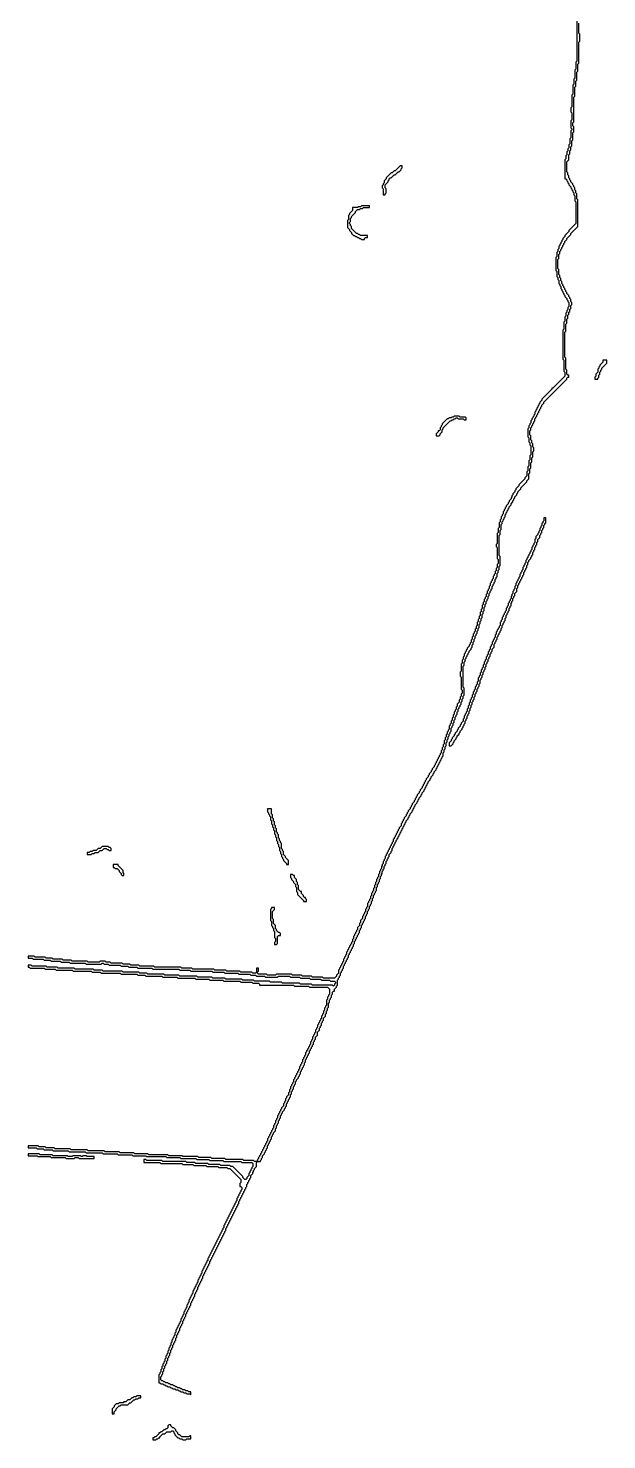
# Model space of a CAD drawing. Header units: metres. Extents: x 0 to 100, y 0 to 128.
# Drawn here: x 0 to 14.5, y 47.33 to 82.73 of the extents above; entities that cross this region are included whole.
import ezdxf

# ---------------------------------------------------------------- set-up
doc = ezdxf.new("R2010")
doc.units = ezdxf.units.M

msp = doc.modelspace()

# ---------------------------------------------------------------- linework, layer by layer
msp.add_lwpolyline([(13.75, 82.9), (13.75, 81.9), (13.725, 81.875), (13.725, 81.7), (13.7, 81.675), (13.7, 81.475), (13.675, 81.45), (13.675, 81.325), (13.65, 81.3), (13.65, 81.075), (13.625, 81.05), (13.625, 80.75), (13.6, 80.725), (13.6, 80.625), (13.625, 80.6), (13.625, 80.425), (13.6, 80.4), (13.6, 80.225), (13.625, 80.2), (13.625, 80.175), (13.6, 80.15), (13.6, 79.975), (13.575, 79.95), (13.575, 79.825), (13.55, 79.8), (13.55, 79.725), (13.525, 79.7), (13.525, 79.65), (13.5, 79.625), (13.5, 79.55), (13.475, 79.525), (13.475, 79.45), (13.45, 79.425), (13.45, 78.95), (13.475, 78.95), (13.5, 78.925), (13.5, 78.9), (13.525, 78.875), (13.525, 78.85), (13.55, 78.825), (13.55, 78.8), (13.6, 78.75), (13.6, 78.725), (13.625, 78.7), (13.625, 78.675), (13.65, 78.65), (13.65, 78.625), (13.675, 78.6), (13.675, 78.55), (13.7, 78.525), (13.7, 78.4), (13.725, 78.375), (13.725, 77.825), (13.55, 77.65), (13.55, 77.625), (13.45, 77.525), (13.45, 77.5), (13.4, 77.45), (13.4, 77.425), (13.375, 77.4), (13.375, 77.375), (13.35, 77.35), (13.35, 77.325), (13.325, 77.3), (13.325, 77.275), (13.3, 77.25), (13.3, 77.2), (13.275, 77.175), (13.275, 77.125), (13.25, 77.1), (13.25, 77), (13.225, 76.975), (13.225, 76.65), (13.25, 76.625), (13.25, 76.5), (13.275, 76.475), (13.275, 76.425), (13.3, 76.4), (13.3, 76.325), (13.325, 76.3), (13.325, 76.275), (13.35, 76.25), (13.35, 76.2), (13.375, 76.175), (13.375, 76.15), (13.4, 76.125), (13.4, 76.1), (13.425, 76.075), (13.425, 76.05), (13.45, 76.025), (13.45, 76), (13.5, 75.95), (13.5, 75.925), (13.525, 75.9), (13.525, 75.875), (13.55, 75.85), (13.55, 75.75), (13.525, 75.725), (13.525, 75.675), (13.5, 75.65), (13.5, 75.6), (13.475, 75.575), (13.475, 75.5), (13.45, 75.475), (13.45, 75.375), (13.425, 75.35), (13.425, 75.175), (13.4, 75.15), (13.4, 74.425), (13.425, 74.4), (13.425, 74.125), (13.45, 74.1), (13.45, 74), (13.15, 73.7), (13.125, 73.7), (13.125, 73.675), (12.875, 73.425), (12.875, 73.4), (12.825, 73.35), (12.825, 73.325), (12.8, 73.3), (12.8, 73.275), (12.775, 73.25), (12.775, 73.225), (12.75, 73.2), (12.75, 73.175), (12.725, 73.15), (12.725, 73.125), (12.7, 73.1), (12.7, 73.05), (12.675, 73.025), (12.675, 73), (12.65, 72.975), (12.65, 72.95), (12.625, 72.925), (12.625, 72.9), (12.6, 72.875), (12.6, 72.825), (12.575, 72.8), (12.575, 72.775), (12.55, 72.75), (12.55, 72.7), (12.525, 72.675), (12.525, 72.475), (12.55, 72.45), (12.55, 72.35), (12.575, 72.325), (12.575, 72.275), (12.6, 72.25), (12.6, 72.025), (12.575, 72), (12.575, 71.9), (12.55, 71.875), (12.55, 71.75), (12.525, 71.725), (12.525, 71.625), (12.5, 71.6), (12.5, 71.5), (12.45, 71.45), (12.45, 71.425), (12.3, 71.275), (12.3, 71.25), (12.225, 71.175), (12.225, 71.15), (12.2, 71.125), (12.2, 71.1), (12.15, 71.05), (12.15, 71.025), (12.125, 71), (12.125, 70.975), (12.1, 70.95), (12.1, 70.925), (12.05, 70.875), (12.05, 70.85), (12.025, 70.825), (12.025, 70.8), (11.975, 70.75), (11.975, 70.725), (11.95, 70.7), (11.95, 70.675), (11.925, 70.65), (11.925, 70.625), (11.9, 70.6), (11.9, 70.55), (11.875, 70.525), (11.875, 70.5), (11.85, 70.475), (11.85, 70.425), (11.825, 70.4), (11.825, 70.35), (11.8, 70.325), (11.8, 70.2), (11.775, 70.175), (11.775, 70.075), (11.75, 70.05), (11.75, 69.8), (11.725, 69.775), (11.725, 69.725), (11.75, 69.7), (11.75, 69.425), (11.775, 69.4), (11.775, 69.3), (11.75, 69.275), (11.75, 69.2), (11.725, 69.175), (11.725, 69.125), (11.7, 69.1), (11.7, 69.05), (11.675, 69.025), (11.675, 69), (11.65, 68.975), (11.65, 68.925), (11.625, 68.9), (11.625, 68.875), (11.6, 68.85), (11.6, 68.825), (11.575, 68.8), (11.575, 68.75), (11.55, 68.725), (11.55, 68.675), (11.525, 68.65), (11.525, 68.625), (11.5, 68.6), (11.5, 68.55), (11.475, 68.525), (11.475, 68.475), (11.45, 68.45), (11.45, 68.425), (11.425, 68.4), (11.425, 68.35), (11.4, 68.325), (11.4, 68.275), (11.375, 68.25), (11.375, 68.175), (11.35, 68.15), (11.35, 68.1), (11.325, 68.075), (11.325, 68), (11.3, 67.975), (11.3, 67.925), (11.275, 67.9), (11.275, 67.85), (11.25, 67.825), (11.25, 67.75), (11.225, 67.725), (11.225, 67.675), (11.2, 67.65), (11.2, 67.6), (11.175, 67.575), (11.175, 67.55), (11.15, 67.525), (11.15, 67.475), (11.125, 67.45), (11.125, 67.4), (11.1, 67.375), (11.1, 67.325), (11.075, 67.3), (11.075, 67.275), (11.05, 67.25), (11.05, 67.225), (11, 67.175), (11, 67.15), (10.975, 67.125), (10.975, 67.1), (10.95, 67.075), (10.95, 67.05), (10.925, 67.025), (10.925, 66.975), (10.9, 66.95), (10.9, 66.9), (10.875, 66.875), (10.875, 66.8), (10.85, 66.775), (10.85, 66.6), (10.825, 66.575), (10.825, 66.475), (10.85, 66.45), (10.85, 66.15), (10.875, 66.125), (10.875, 66.05), (10.85, 66.025), (10.85, 65.975), (10.825, 65.95), (10.825, 65.9), (10.8, 65.875), (10.8, 65.825), (10.75, 65.775), (10.75, 65.725), (10.725, 65.7), (10.725, 65.65), (10.7, 65.625), (10.7, 65.6), (10.675, 65.575), (10.675, 65.525), (10.65, 65.5), (10.65, 65.45), (10.625, 65.425), (10.625, 65.375), (10.6, 65.35), (10.6, 65.3), (10.575, 65.275), (10.575, 65.25), (10.55, 65.225), (10.55, 65.15), (10.525, 65.125), (10.525, 65.1), (10.5, 65.075), (10.5, 65.025), (10.475, 65), (10.475, 64.95), (10.45, 64.925), (10.45, 64.875), (10.425, 64.85), (10.425, 64.775), (10.4, 64.75), (10.4, 64.7), (10.375, 64.675), (10.375, 64.625), (10.35, 64.6), (10.35, 64.55), (10.325, 64.525), (10.325, 64.5), (10.3, 64.475), (10.3, 64.45), (10.275, 64.425), (10.275, 64.4), (10.25, 64.375), (10.25, 64.35), (10.225, 64.325), (10.225, 64.3), (10.2, 64.275), (10.2, 64.25), (10.175, 64.225), (10.175, 64.2), (10.125, 64.15), (10.125, 64.125), (10.1, 64.1), (10.1, 64.075), (10.05, 64.025), (10.05, 64), (10.025, 63.975), (10.025, 63.95), (9.975, 63.9), (9.975, 63.875), (9.95, 63.85), (9.95, 63.825), (9.925, 63.8), (9.925, 63.775), (9.9, 63.75), (9.9, 63.725), (9.875, 63.7), (9.875, 63.675), (9.825, 63.625), (9.825, 63.6), (9.8, 63.575), (9.8, 63.55), (9.75, 63.5), (9.75, 63.475), (9.725, 63.45), (9.725, 63.425), (9.7, 63.4), (9.7, 63.375), (9.675, 63.35), (9.675, 63.325), (9.625, 63.275), (9.625, 63.25), (9.6, 63.225), (9.6, 63.2), (9.575, 63.175), (9.575, 63.15), (9.525, 63.1), (9.525, 63.075), (9.5, 63.05), (9.5, 63.025), (9.475, 63), (9.475, 62.975), (9.425, 62.925), (9.425, 62.9), (9.4, 62.875), (9.4, 62.85), (9.375, 62.825), (9.375, 62.8), (9.35, 62.775), (9.35, 62.725), (9.3, 62.675), (9.3, 62.65), (9.275, 62.625), (9.275, 62.6), (9.25, 62.575), (9.25, 62.55), (9.225, 62.525), (9.225, 62.5), (9.2, 62.475), (9.2, 62.45), (9.175, 62.425), (9.175, 62.4), (9.15, 62.375), (9.15, 62.325), (9.125, 62.3), (9.125, 62.275), (9.1, 62.25), (9.1, 62.225), (9.075, 62.2), (9.075, 62.175), (9.05, 62.15), (9.05, 62.125), (9.025, 62.1), (9.025, 62.075), (9, 62.05), (9, 62.025), (8.975, 62), (8.975, 61.975), (8.95, 61.95), (8.95, 61.9), (8.925, 61.875), (8.925, 61.85), (8.9, 61.825), (8.9, 61.775), (8.875, 61.75), (8.875, 61.725), (8.85, 61.7), (8.85, 61.65), (8.825, 61.625), (8.825, 61.6), (8.8, 61.575), (8.8, 61.525), (8.775, 61.5), (8.775, 61.45), (8.75, 61.425), (8.75, 61.4), (8.725, 61.375), (8.725, 61.325), (8.7, 61.3), (8.7, 61.25), (8.675, 61.225), (8.675, 61.175), (8.65, 61.15), (8.65, 61.1), (8.625, 61.075), (8.625, 61.05), (8.6, 61.025), (8.6, 60.975), (8.575, 60.95), (8.575, 60.9), (8.55, 60.875), (8.55, 60.85), (8.525, 60.825), (8.525, 60.8), (8.5, 60.775), (8.5, 60.7), (8.475, 60.675), (8.475, 60.65), (8.45, 60.625), (8.45, 60.575), (8.425, 60.55), (8.425, 60.525), (8.4, 60.5), (8.4, 60.475), (8.375, 60.45), (8.375, 60.4), (8.325, 60.35), (8.325, 60.3), (8.3, 60.275), (8.3, 60.225), (8.25, 60.175), (8.25, 60.125), (8.225, 60.1), (8.225, 60.075), (8.2, 60.05), (8.2, 60.025), (8.175, 60), (8.175, 59.975), (8.15, 59.95), (8.15, 59.9), (8.125, 59.875), (8.125, 59.825), (8.1, 59.8), (8.1, 59.775), (8.075, 59.75), (8.075, 59.725), (8.05, 59.7), (8.05, 59.675), (8.025, 59.65), (8.025, 59.625), (8, 59.6), (8, 59.575), (7.975, 59.55), (7.975, 59.5), (7.95, 59.475), (7.95, 59.45), (7.925, 59.425), (7.925, 59.4), (7.9, 59.375), (7.9, 59.325), (7.875, 59.3), (7.875, 59.275), (7.85, 59.25), (7.85, 59.225), (7.825, 59.2), (7.825, 59.175), (7.8, 59.15), (7.8, 59.125), (7.775, 59.1), (7.775, 59.025), (7.725, 58.975), (7.725, 58.95), (7.675, 58.9), (7.4, 58.9), (7.375, 58.925), (7.125, 58.925), (7.1, 58.95), (6.875, 58.95), (6.85, 58.975), (6.625, 58.975), (6.6, 59), (6.225, 59), (6.2, 58.975), (6, 58.975), (5.975, 59), (5.775, 59), (5.75, 59.025), (5.75, 59.05), (5.775, 59.075), (5.775, 59.15), (5.725, 59.15), (5.725, 59.05), (5.7, 59.025), (5.625, 59.025), (5.6, 59.05), (5.325, 59.05), (5.3, 59.075), (4.975, 59.075), (4.95, 59.1), (4.675, 59.1), (4.65, 59.125), (4.125, 59.125), (4.1, 59.15), (3.85, 59.15), (3.825, 59.175), (3.175, 59.175), (3.15, 59.2), (2.8, 59.2), (2.775, 59.225), (2.575, 59.225), (2.55, 59.25), (2.375, 59.25), (2.35, 59.275), (2.075, 59.275), (2.05, 59.3), (1.95, 59.3), (1.925, 59.325), (1.8, 59.325), (1.775, 59.3), (1.5, 59.3), (1.475, 59.325), (1.1, 59.325), (1.075, 59.35), (0.875, 59.35), (0.85, 59.375), (0.625, 59.375), (0.6, 59.4), (0.45, 59.4), (0.425, 59.425), (0.175, 59.425), (0.15, 59.45), (0, 59.45), (0, 59.4), (0.1, 59.4), (0.125, 59.375), (0.375, 59.375), (0.4, 59.35), (0.55, 59.35), (0.575, 59.325), (0.8, 59.325), (0.825, 59.3), (1.025, 59.3), (1.05, 59.275), (1.425, 59.275), (1.45, 59.25), (1.825, 59.25), (1.85, 59.275), (1.875, 59.275), (1.9, 59.25), (2, 59.25), (2.025, 59.225), (2.3, 59.225), (2.325, 59.2), (2.5, 59.2), (2.525, 59.175), (2.725, 59.175), (2.75, 59.15), (3.1, 59.15), (3.125, 59.125), (3.775, 59.125), (3.8, 59.1), (4.05, 59.1), (4.075, 59.075), (4.6, 59.075), (4.625, 59.05), (4.9, 59.05), (4.925, 59.025), (5.25, 59.025), (5.275, 59), (5.55, 59), (5.575, 58.975), (5.7, 58.975), (5.725, 58.95), (5.925, 58.95), (5.95, 58.925), (6.25, 58.925), (6.275, 58.95), (6.55, 58.95), (6.575, 58.925), (6.8, 58.925), (6.825, 58.9), (7.05, 58.9), (7.075, 58.875), (7.325, 58.875), (7.35, 58.85), (7.55, 58.85), (7.575, 58.825), (7.675, 58.825), (7.7, 58.8), (7.7, 58.775), (7.675, 58.75), (7.675, 58.725), (7.65, 58.7), (7.625, 58.725), (7.125, 58.725), (7.1, 58.75), (6.825, 58.75), (6.8, 58.775), (6.375, 58.775), (6.35, 58.8), (6.075, 58.8), (6.05, 58.825), (5.675, 58.825), (5.65, 58.85), (5.375, 58.85), (5.35, 58.875), (4.95, 58.875), (4.925, 58.9), (4.625, 58.9), (4.6, 58.925), (4.25, 58.925), (4.225, 58.95), (3.8, 58.95), (3.775, 58.975), (3.425, 58.975), (3.4, 59), (3, 59), (2.975, 59.025), (2.8, 59.025), (2.775, 59.05), (2.375, 59.05), (2.35, 59.075), (1.875, 59.075), (1.85, 59.1), (1.65, 59.1), (1.625, 59.125), (1.175, 59.125), (1.15, 59.15), (0.75, 59.15), (0.725, 59.175), (0.475, 59.175), (0.45, 59.2), (0.1, 59.2), (0.075, 59.225), (0, 59.225), (0, 59.175), (0.025, 59.175), (0.05, 59.15), (0.4, 59.15), (0.425, 59.125), (0.675, 59.125), (0.7, 59.1), (1.1, 59.1), (1.125, 59.075), (1.575, 59.075), (1.6, 59.05), (1.8, 59.05), (1.825, 59.025), (2.3, 59.025), (2.325, 59), (2.725, 59), (2.75, 58.975), (2.925, 58.975), (2.95, 58.95), (3.35, 58.95), (3.375, 58.925), (3.725, 58.925), (3.75, 58.9), (4.175, 58.9), (4.2, 58.875), (4.525, 58.875), (4.55, 58.85), (4.875, 58.85), (4.9, 58.825), (5.3, 58.825), (5.325, 58.8), (5.6, 58.8), (5.625, 58.775), (5.775, 58.775), (5.8, 58.75), (5.8, 58.725), (6.65, 58.725), (6.675, 58.7), (7.025, 58.7), (7.05, 58.675), (7.5, 58.675), (7.55, 58.625), (7.55, 58.5), (7.525, 58.475), (7.525, 58.45), (7.5, 58.425), (7.5, 58.375), (7.475, 58.35), (7.475, 58.225), (7.45, 58.2), (7.45, 58.175), (7.425, 58.15), (7.425, 58.1), (7.4, 58.075), (7.4, 58.025), (7.375, 58), (7.375, 57.975), (7.35, 57.95), (7.35, 57.9), (7.325, 57.875), (7.325, 57.85), (7.3, 57.825), (7.3, 57.8), (7.275, 57.775), (7.275, 57.75), (7.25, 57.725), (7.25, 57.675), (7.225, 57.65), (7.225, 57.625), (7.2, 57.6), (7.2, 57.55), (7.175, 57.525), (7.175, 57.5), (7.15, 57.475), (7.15, 57.45), (7.125, 57.425), (7.125, 57.375), (7.1, 57.35), (7.1, 57.325), (7.075, 57.3), (7.075, 57.25), (7.05, 57.225), (7.05, 57.2), (7.025, 57.175), (7.025, 57.15), (7, 57.125), (7, 57.1), (6.975, 57.075), (6.975, 57.05), (6.95, 57.025), (6.95, 56.975), (6.925, 56.95), (6.925, 56.925), (6.9, 56.9), (6.9, 56.875), (6.875, 56.85), (6.875, 56.8), (6.85, 56.775), (6.85, 56.75), (6.825, 56.725), (6.825, 56.7), (6.8, 56.675), (6.8, 56.625), (6.775, 56.6), (6.775, 56.575), (6.75, 56.55), (6.75, 56.525), (6.725, 56.5), (6.725, 56.475), (6.7, 56.45), (6.7, 56.425), (6.675, 56.4), (6.675, 56.375), (6.65, 56.35), (6.65, 56.3), (6.625, 56.275), (6.625, 56.25), (6.6, 56.225), (6.6, 56.2), (6.575, 56.175), (6.575, 56.125), (6.55, 56.1), (6.55, 56.05), (6.525, 56.025), (6.525, 55.975), (6.475, 55.925), (6.475, 55.9), (6.45, 55.875), (6.45, 55.825), (6.425, 55.8), (6.425, 55.775), (6.4, 55.75), (6.4, 55.7), (6.35, 55.65), (6.35, 55.625), (6.325, 55.6), (6.325, 55.575), (6.3, 55.55), (6.3, 55.525), (6.275, 55.5), (6.275, 55.475), (6.25, 55.45), (6.25, 55.4), (6.225, 55.375), (6.225, 55.35), (6.2, 55.325), (6.2, 55.275), (6.175, 55.25), (6.175, 55.225), (6.15, 55.2), (6.15, 55.15), (6.125, 55.125), (6.125, 55.1), (6.1, 55.075), (6.1, 55.05), (6.075, 55.025), (6.075, 55), (6.05, 54.975), (6.05, 54.95), (6.025, 54.925), (6.025, 54.9), (6, 54.875), (6, 54.825), (5.975, 54.8), (5.975, 54.775), (5.95, 54.75), (5.95, 54.725), (5.925, 54.7), (5.925, 54.675), (5.9, 54.65), (5.9, 54.625), (5.875, 54.6), (5.875, 54.575), (5.85, 54.55), (5.85, 54.525), (5.825, 54.5), (5.825, 54.475), (5.8, 54.45), (5.8, 54.425), (5.775, 54.4), (5.775, 54.375), (5.75, 54.35), (5.75, 54.325), (5.725, 54.3), (5.675, 54.3), (5.65, 54.325), (5.4, 54.325), (5.375, 54.35), (4.95, 54.35), (4.925, 54.375), (4.6, 54.375), (4.575, 54.4), (4.275, 54.4), (4.25, 54.425), (3.875, 54.425), (3.85, 54.45), (3.525, 54.45), (3.5, 54.475), (3.025, 54.475), (3, 54.5), (2.675, 54.5), (2.65, 54.525), (2.3, 54.525), (2.275, 54.55), (1.925, 54.55), (1.9, 54.575), (1.5, 54.575), (1.475, 54.6), (1.075, 54.6), (1.05, 54.625), (0.675, 54.625), (0.65, 54.65), (0.45, 54.65), (0.425, 54.675), (0.275, 54.675), (0.25, 54.7), (0, 54.7), (0, 54.65), (0.2, 54.65), (0.225, 54.625), (0.375, 54.625), (0.4, 54.6), (0.6, 54.6), (0.625, 54.575), (1, 54.575), (1.025, 54.55), (1.425, 54.55), (1.45, 54.525), (1.85, 54.525), (1.875, 54.5), (2.225, 54.5), (2.25, 54.475), (2.6, 54.475), (2.625, 54.45), (2.95, 54.45), (2.975, 54.425), (3.45, 54.425), (3.475, 54.4), (3.8, 54.4), (3.825, 54.375), (4.2, 54.375), (4.225, 54.35), (4.525, 54.35), (4.55, 54.325), (4.875, 54.325), (4.9, 54.3), (5.325, 54.3), (5.35, 54.275), (5.6, 54.275), (5.625, 54.25), (5.625, 54.175), (5.6, 54.15), (5.6, 54.125), (5.575, 54.1), (5.575, 54.075), (5.55, 54.05), (5.55, 54.025), (5.525, 54), (5.525, 53.95), (5.475, 53.9), (5.475, 53.875), (5.45, 53.85), (5.425, 53.85), (5.375, 53.9), (5.375, 53.925), (5.125, 54.175), (5.075, 54.175), (5.05, 54.2), (4.825, 54.2), (4.8, 54.225), (4.525, 54.225), (4.5, 54.25), (4.2, 54.25), (4.175, 54.275), (3.975, 54.275), (3.95, 54.3), (3.375, 54.3), (3.35, 54.325), (2.975, 54.325), (2.95, 54.35), (2.9, 54.35), (2.9, 54.275), (3.3, 54.275), (3.325, 54.25), (3.85, 54.25), (3.875, 54.225), (4.125, 54.225), (4.15, 54.2), (4.45, 54.2), (4.475, 54.175), (4.75, 54.175), (4.775, 54.15), (4.975, 54.15), (5, 54.125), (5.05, 54.125), (5.325, 53.85), (5.325, 53.775), (5.3, 53.75), (5.3, 53.675), (5.325, 53.675), (5.35, 53.65), (5.35, 53.6), (5.325, 53.575), (5.325, 53.55), (5.3, 53.525), (5.3, 53.5), (5.275, 53.475), (5.275, 53.45), (5.25, 53.425), (5.25, 53.4), (5.225, 53.375), (5.225, 53.325), (5.2, 53.3), (5.2, 53.275), (5.175, 53.25), (5.175, 53.225), (5.15, 53.2), (5.15, 53.175), (5.125, 53.15), (5.125, 53.125), (5.1, 53.1), (5.1, 53.075), (5.075, 53.05), (5.075, 53.025), (5.05, 53), (5.05, 52.975), (5.025, 52.95), (5.025, 52.925), (5, 52.9), (5, 52.875), (4.975, 52.85), (4.975, 52.825), (4.95, 52.8), (4.95, 52.775), (4.925, 52.75), (4.925, 52.725), (4.9, 52.7), (4.9, 52.65), (4.875, 52.625), (4.875, 52.6), (4.85, 52.575), (4.85, 52.55), (4.825, 52.525), (4.825, 52.5), (4.8, 52.475), (4.8, 52.45), (4.775, 52.425), (4.775, 52.4), (4.75, 52.375), (4.75, 52.35), (4.725, 52.325), (4.725, 52.3), (4.7, 52.275), (4.7, 52.25), (4.675, 52.225), (4.675, 52.2), (4.65, 52.175), (4.65, 52.15), (4.625, 52.125), (4.625, 52.1), (4.6, 52.075), (4.6, 52.05), (4.575, 52.025), (4.575, 52), (4.55, 51.975), (4.55, 51.95), (4.525, 51.925), (4.525, 51.9), (4.5, 51.875), (4.5, 51.825), (4.475, 51.8), (4.475, 51.775), (4.45, 51.75), (4.45, 51.725), (4.425, 51.7), (4.425, 51.675), (4.4, 51.65), (4.4, 51.625), (4.375, 51.6), (4.375, 51.575), (4.35, 51.55), (4.35, 51.5), (4.325, 51.475), (4.325, 51.45), (4.3, 51.425), (4.3, 51.4), (4.275, 51.375), (4.275, 51.35), (4.25, 51.325), (4.25, 51.275), (4.225, 51.25), (4.225, 51.225), (4.2, 51.2), (4.2, 51.175), (4.175, 51.15), (4.175, 51.125), (4.15, 51.1), (4.15, 51.075), (4.125, 51.05), (4.125, 51), (4.1, 50.975), (4.1, 50.95), (4.075, 50.925), (4.075, 50.9), (4.05, 50.875), (4.05, 50.85), (4.025, 50.825), (4.025, 50.775), (4, 50.75), (4, 50.725), (3.975, 50.7), (3.975, 50.65), (3.95, 50.625), (3.95, 50.6), (3.925, 50.575), (3.925, 50.55), (3.9, 50.525), (3.9, 50.475), (3.875, 50.45), (3.875, 50.425), (3.85, 50.4), (3.85, 50.375), (3.825, 50.35), (3.825, 50.3), (3.8, 50.275), (3.8, 50.25), (3.775, 50.225), (3.775, 50.2), (3.75, 50.175), (3.75, 50.15), (3.725, 50.125), (3.725, 50.1), (3.7, 50.075), (3.7, 50.025), (3.675, 50), (3.675, 49.95), (3.65, 49.925), (3.65, 49.9), (3.625, 49.875), (3.625, 49.85), (3.6, 49.825), (3.6, 49.775), (3.575, 49.75), (3.575, 49.7), (3.55, 49.675), (3.55, 49.65), (3.525, 49.625), (3.525, 49.575), (3.5, 49.55), (3.5, 49.5), (3.475, 49.475), (3.475, 49.45), (3.45, 49.425), (3.45, 49.375), (3.425, 49.35), (3.425, 49.3), (3.4, 49.275), (3.4, 49.25), (3.375, 49.225), (3.375, 49.175), (3.35, 49.15), (3.35, 49.1), (3.325, 49.075), (3.325, 49.025), (3.3, 49), (3.3, 48.975), (3.275, 48.95), (3.275, 48.75), (3.3, 48.75), (3.325, 48.725), (3.375, 48.725), (3.4, 48.7), (3.425, 48.7), (3.45, 48.675), (3.475, 48.675), (3.5, 48.65), (3.55, 48.65), (3.575, 48.625), (3.6, 48.625), (3.625, 48.6), (3.675, 48.6), (3.7, 48.575), (3.75, 48.575), (3.775, 48.55), (3.8, 48.55), (3.825, 48.525), (3.875, 48.525), (3.9, 48.5), (3.95, 48.5), (3.975, 48.475), (4.05, 48.475), (4.075, 48.45), (4.075, 48.525), (4.025, 48.525), (4, 48.55), (3.95, 48.55), (3.925, 48.575), (3.875, 48.575), (3.85, 48.6), (3.825, 48.6), (3.8, 48.625), (3.75, 48.625), (3.725, 48.65), (3.7, 48.65), (3.675, 48.675), (3.65, 48.675), (3.625, 48.7), (3.575, 48.7), (3.55, 48.725), (3.525, 48.725), (3.5, 48.75), (3.45, 48.75), (3.425, 48.775), (3.4, 48.775), (3.375, 48.8), (3.35, 48.8), (3.325, 48.825), (3.325, 48.9), (3.35, 48.925), (3.35, 48.95), (3.375, 48.975), (3.375, 49.025), (3.4, 49.05), (3.4, 49.1), (3.425, 49.125), (3.425, 49.175), (3.45, 49.2), (3.45, 49.225), (3.475, 49.25), (3.475, 49.3), (3.5, 49.325), (3.5, 49.375), (3.525, 49.4), (3.525, 49.425), (3.55, 49.45), (3.55, 49.5), (3.575, 49.525), (3.575, 49.575), (3.6, 49.6), (3.6, 49.625), (3.625, 49.65), (3.625, 49.7), (3.65, 49.725), (3.65, 49.75), (3.675, 49.775), (3.675, 49.8), (3.7, 49.825), (3.7, 49.875), (3.725, 49.9), (3.725, 49.95), (3.75, 49.975), (3.75, 50), (3.775, 50.025), (3.775, 50.05), (3.8, 50.075), (3.8, 50.125), (3.825, 50.15), (3.825, 50.175), (3.85, 50.2), (3.85, 50.225), (3.875, 50.25), (3.875, 50.3), (3.9, 50.325), (3.9, 50.35), (3.925, 50.375), (3.925, 50.4), (3.95, 50.425), (3.95, 50.475), (3.975, 50.5), (3.975, 50.525), (4, 50.55), (4, 50.575), (4.025, 50.6), (4.025, 50.625), (4.05, 50.65), (4.05, 50.675), (4.075, 50.7), (4.075, 50.75), (4.1, 50.775), (4.1, 50.8), (4.125, 50.825), (4.125, 50.85), (4.15, 50.875), (4.15, 50.9), (4.175, 50.925), (4.175, 50.975), (4.2, 51), (4.2, 51.025), (4.225, 51.05), (4.225, 51.075), (4.25, 51.1), (4.25, 51.15), (4.275, 51.175), (4.275, 51.2), (4.3, 51.225), (4.3, 51.25), (4.325, 51.275), (4.325, 51.3), (4.35, 51.325), (4.35, 51.35), (4.375, 51.375), (4.375, 51.425), (4.4, 51.45), (4.4, 51.475), (4.425, 51.5), (4.425, 51.525), (4.45, 51.55), (4.45, 51.575), (4.475, 51.6), (4.475, 51.625), (4.5, 51.65), (4.5, 51.675), (4.525, 51.7), (4.525, 51.725), (4.55, 51.75), (4.55, 51.8), (4.575, 51.825), (4.575, 51.85), (4.6, 51.875), (4.6, 51.9), (4.625, 51.925), (4.625, 51.95), (4.65, 51.975), (4.65, 52), (4.675, 52.025), (4.675, 52.05), (4.7, 52.075), (4.7, 52.1), (4.725, 52.125), (4.725, 52.15), (4.75, 52.175), (4.75, 52.2), (4.775, 52.225), (4.775, 52.25), (4.8, 52.275), (4.8, 52.3), (4.825, 52.325), (4.825, 52.35), (4.85, 52.375), (4.85, 52.4), (4.875, 52.425), (4.875, 52.45), (4.9, 52.475), (4.9, 52.5), (4.925, 52.525), (4.925, 52.55), (4.95, 52.575), (4.95, 52.625), (4.975, 52.65), (4.975, 52.675), (5, 52.7), (5, 52.725), (5.025, 52.75), (5.025, 52.775), (5.05, 52.8), (5.05, 52.825), (5.075, 52.85), (5.075, 52.875), (5.1, 52.9), (5.1, 52.925), (5.125, 52.95), (5.125, 52.975), (5.15, 53), (5.15, 53.025), (5.175, 53.05), (5.175, 53.075), (5.2, 53.1), (5.2, 53.125), (5.225, 53.15), (5.225, 53.175), (5.25, 53.2), (5.25, 53.225), (5.275, 53.25), (5.275, 53.3), (5.3, 53.325), (5.3, 53.35), (5.325, 53.375), (5.325, 53.4), (5.35, 53.425), (5.35, 53.45), (5.375, 53.475), (5.375, 53.5), (5.4, 53.525), (5.4, 53.55), (5.425, 53.575), (5.425, 53.6), (5.45, 53.625), (5.45, 53.65), (5.475, 53.675), (5.475, 53.725), (5.5, 53.75), (5.5, 53.775), (5.525, 53.8), (5.525, 53.825), (5.55, 53.85), (5.55, 53.875), (5.575, 53.9), (5.575, 53.95), (5.625, 54), (5.625, 54.025), (5.65, 54.05), (5.65, 54.075), (5.675, 54.1), (5.675, 54.125), (5.725, 54.175), (5.725, 54.275), (5.75, 54.3), (5.825, 54.3), (5.825, 54.325), (5.85, 54.35), (5.85, 54.375), (5.875, 54.4), (5.875, 54.45), (5.925, 54.5), (5.925, 54.525), (5.95, 54.55), (5.95, 54.575), (5.975, 54.6), (5.975, 54.625), (6, 54.65), (6, 54.7), (6.025, 54.725), (6.025, 54.75), (6.05, 54.775), (6.05, 54.8), (6.075, 54.825), (6.075, 54.85), (6.1, 54.875), (6.1, 54.925), (6.125, 54.95), (6.125, 54.975), (6.15, 55), (6.15, 55.025), (6.2, 55.075), (6.2, 55.125), (6.225, 55.15), (6.225, 55.2), (6.25, 55.225), (6.25, 55.25), (6.275, 55.275), (6.275, 55.325), (6.3, 55.35), (6.3, 55.375), (6.325, 55.4), (6.325, 55.45), (6.35, 55.475), (6.35, 55.5), (6.375, 55.525), (6.375, 55.55), (6.425, 55.6), (6.425, 55.625), (6.45, 55.65), (6.45, 55.675), (6.475, 55.7), (6.475, 55.75), (6.5, 55.775), (6.5, 55.8), (6.525, 55.825), (6.525, 55.85), (6.55, 55.875), (6.55, 55.9), (6.575, 55.925), (6.575, 55.975), (6.6, 56), (6.6, 56.05), (6.625, 56.075), (6.625, 56.1), (6.65, 56.125), (6.65, 56.175), (6.675, 56.2), (6.675, 56.225), (6.7, 56.25), (6.7, 56.3), (6.725, 56.325), (6.725, 56.35), (6.775, 56.4), (6.775, 56.425), (6.8, 56.45), (6.8, 56.475), (6.825, 56.5), (6.825, 56.55), (6.85, 56.575), (6.85, 56.6), (6.875, 56.625), (6.875, 56.65), (6.9, 56.675), (6.9, 56.7), (6.925, 56.725), (6.925, 56.775), (6.95, 56.8), (6.95, 56.85), (6.975, 56.875), (6.975, 56.9), (7, 56.925), (7, 56.95), (7.025, 56.975), (7.025, 57), (7.05, 57.025), (7.05, 57.075), (7.075, 57.1), (7.075, 57.125), (7.1, 57.15), (7.1, 57.175), (7.125, 57.2), (7.125, 57.225), (7.15, 57.25), (7.15, 57.3), (7.175, 57.325), (7.175, 57.35), (7.2, 57.375), (7.2, 57.425), (7.25, 57.475), (7.25, 57.55), (7.3, 57.6), (7.3, 57.65), (7.325, 57.675), (7.325, 57.7), (7.35, 57.725), (7.35, 57.775), (7.375, 57.8), (7.375, 57.825), (7.4, 57.85), (7.4, 57.9), (7.45, 57.95), (7.45, 58), (7.475, 58.025), (7.475, 58.075), (7.5, 58.1), (7.5, 58.15), (7.525, 58.175), (7.525, 58.275), (7.55, 58.3), (7.55, 58.35), (7.575, 58.375), (7.575, 58.4), (7.6, 58.425), (7.6, 58.475), (7.625, 58.5), (7.625, 58.55), (7.65, 58.575), (7.675, 58.575), (7.675, 58.625), (7.725, 58.675), (7.725, 58.7), (7.75, 58.725), (7.75, 58.85), (7.775, 58.875), (7.775, 58.9), (7.8, 58.925), (7.8, 58.95), (7.825, 58.975), (7.825, 59.025), (7.85, 59.05), (7.85, 59.075), (7.875, 59.1), (7.875, 59.125), (7.9, 59.15), (7.9, 59.2), (7.925, 59.225), (7.925, 59.25), (7.95, 59.275), (7.95, 59.3), (7.975, 59.325), (7.975, 59.35), (8, 59.375), (8, 59.4), (8.025, 59.425), (8.025, 59.475), (8.05, 59.5), (8.05, 59.525), (8.075, 59.55), (8.075, 59.575), (8.1, 59.6), (8.1, 59.625), (8.125, 59.65), (8.125, 59.675), (8.15, 59.7), (8.15, 59.75), (8.175, 59.775), (8.175, 59.825), (8.2, 59.85), (8.2, 59.875), (8.225, 59.9), (8.225, 59.925), (8.25, 59.95), (8.25, 59.975), (8.275, 60), (8.275, 60.025), (8.3, 60.05), (8.3, 60.1), (8.325, 60.125), (8.325, 60.15), (8.35, 60.175), (8.35, 60.225), (8.375, 60.25), (8.375, 60.275), (8.4, 60.3), (8.4, 60.325), (8.425, 60.35), (8.425, 60.375), (8.45, 60.4), (8.45, 60.45), (8.475, 60.475), (8.475, 60.5), (8.5, 60.525), (8.5, 60.575), (8.525, 60.6), (8.525, 60.625), (8.55, 60.65), (8.55, 60.7), (8.575, 60.725), (8.575, 60.75), (8.6, 60.775), (8.6, 60.825), (8.625, 60.85), (8.625, 60.9), (8.65, 60.925), (8.65, 60.975), (8.675, 61), (8.675, 61.025), (8.7, 61.05), (8.7, 61.075), (8.725, 61.1), (8.725, 61.175), (8.75, 61.2), (8.75, 61.25), (8.775, 61.275), (8.775, 61.3), (8.8, 61.325), (8.8, 61.375), (8.825, 61.4), (8.825, 61.45), (8.85, 61.475), (8.85, 61.5), (8.875, 61.525), (8.875, 61.575), (8.9, 61.6), (8.9, 61.625), (8.925, 61.65), (8.925, 61.7), (8.95, 61.725), (8.95, 61.75), (8.975, 61.775), (8.975, 61.825), (9, 61.85), (9, 61.875), (9.025, 61.9), (9.025, 61.925), (9.05, 61.95), (9.05, 62), (9.1, 62.05), (9.1, 62.075), (9.125, 62.1), (9.125, 62.15), (9.15, 62.175), (9.15, 62.2), (9.175, 62.225), (9.175, 62.25), (9.2, 62.275), (9.2, 62.3), (9.225, 62.325), (9.225, 62.35), (9.25, 62.375), (9.25, 62.4), (9.275, 62.425), (9.275, 62.45), (9.3, 62.475), (9.3, 62.5), (9.325, 62.525), (9.325, 62.55), (9.35, 62.575), (9.35, 62.6), (9.375, 62.625), (9.375, 62.65), (9.4, 62.675), (9.4, 62.7), (9.425, 62.725), (9.425, 62.75), (9.45, 62.775), (9.45, 62.8), (9.475, 62.825), (9.475, 62.85), (9.525, 62.9), (9.525, 62.925), (9.55, 62.95), (9.55, 62.975), (9.575, 63), (9.575, 63.025), (9.625, 63.075), (9.625, 63.1), (9.65, 63.125), (9.65, 63.15), (9.675, 63.175), (9.675, 63.2), (9.7, 63.225), (9.7, 63.25), (9.75, 63.3), (9.75, 63.325), (9.775, 63.35), (9.775, 63.375), (9.8, 63.4), (9.8, 63.425), (9.85, 63.475), (9.85, 63.5), (9.875, 63.525), (9.875, 63.55), (9.925, 63.6), (9.925, 63.625), (9.95, 63.65), (9.95, 63.675), (9.975, 63.7), (9.975, 63.725), (10, 63.75), (10, 63.775), (10.025, 63.8), (10.025, 63.825), (10.075, 63.875), (10.075, 63.9), (10.1, 63.925), (10.1, 63.95), (10.15, 64), (10.15, 64.025), (10.175, 64.05), (10.175, 64.075), (10.225, 64.125), (10.225, 64.15), (10.25, 64.175), (10.25, 64.2), (10.275, 64.225), (10.275, 64.25), (10.3, 64.275), (10.3, 64.3), (10.325, 64.325), (10.325, 64.35), (10.35, 64.375), (10.35, 64.4), (10.375, 64.425), (10.375, 64.45), (10.4, 64.475), (10.4, 64.55), (10.425, 64.575), (10.425, 64.625), (10.45, 64.65), (10.45, 64.7), (10.475, 64.725), (10.475, 64.8), (10.5, 64.825), (10.5, 64.875), (10.525, 64.9), (10.525, 64.95), (10.55, 64.975), (10.55, 65.025), (10.575, 65.05), (10.575, 65.075), (10.6, 65.1), (10.6, 65.175), (10.625, 65.2), (10.625, 65.225), (10.65, 65.25), (10.65, 65.3), (10.675, 65.325), (10.675, 65.375), (10.7, 65.4), (10.7, 65.45), (10.725, 65.475), (10.725, 65.5), (10.75, 65.525), (10.75, 65.575), (10.775, 65.6), (10.775, 65.65), (10.8, 65.675), (10.8, 65.7), (10.825, 65.725), (10.825, 65.75), (10.85, 65.775), (10.85, 65.825), (10.875, 65.85), (10.875, 65.9), (10.9, 65.925), (10.9, 65.975), (10.925, 66), (10.925, 66.175), (10.9, 66.2), (10.9, 66.725), (10.925, 66.75), (10.925, 66.825), (10.95, 66.85), (10.95, 66.9), (10.975, 66.925), (10.975, 66.95), (11, 66.975), (11, 67), (11.025, 67.025), (11.025, 67.05), (11.05, 67.075), (11.05, 67.1), (11.1, 67.15), (11.1, 67.175), (11.125, 67.2), (11.125, 67.25), (11.15, 67.275), (11.15, 67.325), (11.175, 67.35), (11.175, 67.4), (11.2, 67.425), (11.2, 67.475), (11.225, 67.5), (11.225, 67.525), (11.25, 67.55), (11.25, 67.6), (11.275, 67.625), (11.275, 67.675), (11.3, 67.7), (11.3, 67.775), (11.325, 67.8), (11.325, 67.85), (11.35, 67.875), (11.35, 67.925), (11.375, 67.95), (11.375, 68.025), (11.4, 68.05), (11.4, 68.1), (11.425, 68.125), (11.425, 68.2), (11.45, 68.225), (11.45, 68.275), (11.475, 68.3), (11.475, 68.35), (11.5, 68.375), (11.5, 68.4), (11.525, 68.425), (11.525, 68.475), (11.55, 68.5), (11.55, 68.55), (11.575, 68.575), (11.575, 68.6), (11.6, 68.625), (11.6, 68.65), (11.625, 68.675), (11.625, 68.725), (11.65, 68.75), (11.65, 68.775), (11.675, 68.8), (11.675, 68.825), (11.7, 68.85), (11.7, 68.9), (11.725, 68.925), (11.725, 68.95), (11.75, 68.975), (11.75, 69.05), (11.775, 69.075), (11.775, 69.125), (11.8, 69.15), (11.8, 69.225), (11.825, 69.25), (11.825, 69.475), (11.8, 69.5), (11.8, 70), (11.825, 70.025), (11.825, 70.125), (11.85, 70.15), (11.85, 70.275), (11.875, 70.3), (11.875, 70.35), (11.9, 70.375), (11.9, 70.4), (11.925, 70.425), (11.925, 70.45), (11.95, 70.475), (11.95, 70.525), (11.975, 70.55), (11.975, 70.575), (12, 70.6), (12, 70.625), (12.025, 70.65), (12.025, 70.675), (12.05, 70.7), (12.05, 70.725), (12.1, 70.775), (12.1, 70.8), (12.15, 70.85), (12.15, 70.875), (12.175, 70.9), (12.175, 70.925), (12.2, 70.95), (12.2, 70.975), (12.25, 71.025), (12.25, 71.05), (12.275, 71.075), (12.275, 71.1), (12.35, 71.175), (12.35, 71.2), (12.5, 71.35), (12.5, 71.375), (12.55, 71.425), (12.55, 71.55), (12.575, 71.575), (12.575, 71.675), (12.6, 71.7), (12.6, 71.825), (12.625, 71.85), (12.625, 71.95), (12.65, 71.975), (12.65, 72.1), (12.675, 72.125), (12.675, 72.2), (12.65, 72.225), (12.65, 72.3), (12.625, 72.325), (12.625, 72.375), (12.6, 72.4), (12.6, 72.5), (12.575, 72.525), (12.575, 72.625), (12.6, 72.65), (12.6, 72.7), (12.625, 72.725), (12.625, 72.75), (12.65, 72.775), (12.65, 72.8), (12.675, 72.825), (12.675, 72.85), (12.7, 72.875), (12.7, 72.925), (12.725, 72.95), (12.725, 72.975), (12.75, 73), (12.75, 73.025), (12.775, 73.05), (12.775, 73.075), (12.8, 73.1), (12.8, 73.125), (12.825, 73.15), (12.825, 73.175), (12.85, 73.2), (12.85, 73.225), (12.875, 73.25), (12.875, 73.275), (12.925, 73.325), (12.925, 73.35), (13.5, 73.925), (13.5, 73.95), (13.525, 73.975), (13.55, 73.975), (13.55, 74.025), (13.525, 74.025), (13.5, 74.05), (13.5, 74.15), (13.475, 74.175), (13.475, 74.45), (13.45, 74.475), (13.45, 75.1), (13.475, 75.125), (13.475, 75.3), (13.5, 75.325), (13.5, 75.425), (13.525, 75.45), (13.525, 75.525), (13.55, 75.55), (13.55, 75.6), (13.575, 75.625), (13.575, 75.675), (13.6, 75.7), (13.6, 75.775), (13.625, 75.8), (13.625, 75.85), (13.6, 75.875), (13.6, 75.925), (13.575, 75.95), (13.575, 75.975), (13.55, 76), (13.55, 76.025), (13.5, 76.075), (13.5, 76.1), (13.475, 76.125), (13.475, 76.15), (13.45, 76.175), (13.45, 76.2), (13.425, 76.225), (13.425, 76.25), (13.4, 76.275), (13.4, 76.3), (13.375, 76.325), (13.375, 76.375), (13.35, 76.4), (13.35, 76.45), (13.325, 76.475), (13.325, 76.525), (13.3, 76.55), (13.3, 76.675), (13.275, 76.7), (13.275, 76.925), (13.3, 76.95), (13.3, 77.05), (13.325, 77.075), (13.325, 77.125), (13.35, 77.15), (13.35, 77.175), (13.375, 77.2), (13.375, 77.225), (13.4, 77.25), (13.4, 77.275), (13.425, 77.3), (13.425, 77.325), (13.45, 77.35), (13.45, 77.375), (13.5, 77.425), (13.5, 77.45), (13.6, 77.55), (13.6, 77.575), (13.775, 77.75), (13.775, 78.425), (13.75, 78.45), (13.75, 78.575), (13.725, 78.6), (13.725, 78.65), (13.7, 78.675), (13.7, 78.725), (13.675, 78.75), (13.675, 78.775), (13.65, 78.8), (13.65, 78.825), (13.6, 78.875), (13.6, 78.9), (13.575, 78.925), (13.575, 78.95), (13.55, 78.975), (13.55, 79.025), (13.525, 79.05), (13.525, 79.1), (13.5, 79.125), (13.5, 79.375), (13.55, 79.425), (13.55, 79.55), (13.575, 79.575), (13.575, 79.65), (13.6, 79.675), (13.6, 79.75), (13.625, 79.775), (13.625, 79.9), (13.65, 79.925), (13.65, 80.1), (13.675, 80.125), (13.675, 80.25), (13.65, 80.275), (13.65, 80.35), (13.675, 80.375), (13.675, 81), (13.7, 81.025), (13.7, 81.25), (13.725, 81.275), (13.725, 81.4), (13.75, 81.425), (13.75, 81.625), (13.775, 81.65), (13.775, 81.825), (13.8, 81.85), (13.8, 82.375), (13.825, 82.4), (13.825, 82.575), (13.8, 82.6), (13.8, 82.85)])
for points in [[(9.325, 79.275), (9.2, 79.15), (9.175, 79.15), (9.125, 79.1), (9.1, 79.1), (8.975, 78.975), (8.975, 78.95), (8.925, 78.9), (8.925, 78.85), (8.9, 78.825), (8.9, 78.8), (8.875, 78.775), (8.875, 78.725), (8.9, 78.7), (8.9, 78.55), (8.95, 78.55), (8.95, 78.575), (8.975, 78.6), (8.975, 78.7), (8.95, 78.725), (8.95, 78.8), (9.025, 78.875), (9.025, 78.9), (9.05, 78.925), (9.05, 78.95), (9.075, 78.975), (9.1, 78.975), (9.175, 79.05), (9.2, 79.05), (9.275, 79.125), (9.3, 79.125), (9.35, 79.175), (9.35, 79.2), (9.375, 79.225), (9.375, 79.275)], [(8.35, 78.275), (8.325, 78.25), (8.275, 78.25), (8.25, 78.225), (8.125, 78.225), (8.125, 78.15), (8.05, 78.075), (8.05, 78.05), (8.025, 78.025), (8.025, 77.925), (8, 77.9), (8, 77.725), (8.05, 77.675), (8.05, 77.65), (8.1, 77.6), (8.1, 77.575), (8.15, 77.525), (8.175, 77.525), (8.2, 77.5), (8.225, 77.5), (8.25, 77.475), (8.275, 77.475), (8.3, 77.45), (8.325, 77.45), (8.35, 77.425), (8.425, 77.425), (8.425, 77.45), (8.45, 77.475), (8.5, 77.475), (8.5, 77.525), (8.325, 77.525), (8.3, 77.55), (8.275, 77.55), (8.25, 77.575), (8.225, 77.575), (8.1, 77.7), (8.1, 77.75), (8.075, 77.775), (8.075, 77.8), (8.05, 77.825), (8.05, 77.85), (8.075, 77.875), (8.075, 77.95), (8.1, 77.975), (8.1, 78), (8.2, 78.1), (8.2, 78.125), (8.25, 78.175), (8.3, 78.175), (8.325, 78.2), (8.375, 78.2), (8.4, 78.225), (8.55, 78.225), (8.55, 78.275)], [(14.4, 74.4), (14.4, 74.35), (14.325, 74.275), (14.325, 74.25), (14.3, 74.225), (14.3, 74.2), (14.275, 74.175), (14.275, 74.1), (14.225, 74.05), (14.225, 74), (14.2, 73.975), (14.2, 73.925), (14.275, 73.925), (14.275, 73.95), (14.3, 73.975), (14.3, 74.025), (14.325, 74.05), (14.325, 74.1), (14.35, 74.125), (14.35, 74.15), (14.375, 74.175), (14.375, 74.2), (14.5, 74.325), (14.5, 74.4)], [(10.675, 73), (10.65, 72.975), (10.625, 72.975), (10.6, 72.95), (10.55, 72.95), (10.525, 72.925), (10.5, 72.925), (10.375, 72.8), (10.375, 72.775), (10.35, 72.75), (10.35, 72.725), (10.325, 72.7), (10.325, 72.65), (10.3, 72.625), (10.275, 72.625), (10.275, 72.6), (10.225, 72.55), (10.225, 72.5), (10.3, 72.5), (10.325, 72.525), (10.325, 72.55), (10.375, 72.6), (10.375, 72.65), (10.4, 72.675), (10.4, 72.7), (10.575, 72.875), (10.6, 72.875), (10.625, 72.9), (10.65, 72.9), (10.675, 72.925), (10.7, 72.925), (10.725, 72.95), (10.75, 72.95), (10.775, 72.925), (10.9, 72.925), (10.925, 72.9), (10.975, 72.9), (10.975, 72.95), (10.95, 72.975), (10.825, 72.975), (10.8, 73)], [(12.925, 70.45), (12.925, 70.375), (12.9, 70.35), (12.9, 70.325), (12.875, 70.3), (12.875, 70.25), (12.85, 70.225), (12.85, 70.2), (12.825, 70.175), (12.825, 70.125), (12.8, 70.1), (12.8, 70.075), (12.775, 70.05), (12.775, 70.025), (12.725, 69.975), (12.725, 69.925), (12.7, 69.9), (12.7, 69.825), (12.675, 69.8), (12.675, 69.775), (12.65, 69.75), (12.65, 69.725), (12.625, 69.7), (12.625, 69.65), (12.6, 69.625), (12.6, 69.6), (12.575, 69.575), (12.575, 69.55), (12.55, 69.525), (12.55, 69.5), (12.525, 69.475), (12.525, 69.45), (12.5, 69.425), (12.5, 69.4), (12.475, 69.375), (12.475, 69.325), (12.45, 69.3), (12.45, 69.275), (12.425, 69.25), (12.425, 69.225), (12.4, 69.2), (12.4, 69.15), (12.375, 69.125), (12.375, 69.1), (12.35, 69.075), (12.35, 69.05), (12.325, 69.025), (12.325, 68.975), (12.3, 68.95), (12.3, 68.925), (12.275, 68.9), (12.275, 68.875), (12.25, 68.85), (12.25, 68.825), (12.225, 68.8), (12.225, 68.75), (12.2, 68.725), (12.2, 68.675), (12.175, 68.65), (12.175, 68.625), (12.15, 68.6), (12.15, 68.55), (12.125, 68.525), (12.125, 68.5), (12.1, 68.475), (12.1, 68.425), (12.075, 68.4), (12.075, 68.375), (12.05, 68.35), (12.05, 68.325), (12.025, 68.3), (12.025, 68.25), (12, 68.225), (12, 68.2), (11.975, 68.175), (11.975, 68.125), (11.95, 68.1), (11.95, 68.075), (11.925, 68.05), (11.925, 68.025), (11.9, 68), (11.9, 67.975), (11.875, 67.95), (11.875, 67.9), (11.85, 67.875), (11.85, 67.85), (11.825, 67.825), (11.825, 67.75), (11.8, 67.725), (11.8, 67.7), (11.775, 67.675), (11.775, 67.65), (11.75, 67.625), (11.75, 67.6), (11.725, 67.575), (11.725, 67.525), (11.7, 67.5), (11.7, 67.45), (11.675, 67.425), (11.675, 67.4), (11.65, 67.375), (11.65, 67.35), (11.625, 67.325), (11.625, 67.275), (11.6, 67.25), (11.6, 67.225), (11.575, 67.2), (11.575, 67.15), (11.55, 67.125), (11.55, 67.1), (11.525, 67.075), (11.525, 67.025), (11.5, 67), (11.5, 66.975), (11.475, 66.95), (11.475, 66.9), (11.45, 66.875), (11.45, 66.85), (11.425, 66.825), (11.425, 66.775), (11.4, 66.75), (11.4, 66.7), (11.375, 66.675), (11.375, 66.65), (11.35, 66.625), (11.35, 66.575), (11.325, 66.55), (11.325, 66.5), (11.3, 66.475), (11.3, 66.45), (11.275, 66.425), (11.275, 66.35), (11.25, 66.325), (11.25, 66.275), (11.225, 66.25), (11.225, 66.225), (11.2, 66.2), (11.2, 66.15), (11.175, 66.125), (11.175, 66.1), (11.15, 66.075), (11.15, 66.025), (11.125, 66), (11.125, 65.95), (11.1, 65.925), (11.1, 65.9), (11.075, 65.875), (11.075, 65.825), (11.05, 65.8), (11.05, 65.75), (11.025, 65.725), (11.025, 65.675), (11, 65.65), (11, 65.6), (10.975, 65.575), (10.975, 65.55), (10.95, 65.525), (10.95, 65.5), (10.925, 65.475), (10.925, 65.425), (10.9, 65.4), (10.9, 65.35), (10.85, 65.3), (10.85, 65.275), (10.825, 65.25), (10.825, 65.225), (10.775, 65.175), (10.775, 65.15), (10.75, 65.125), (10.75, 65.1), (10.7, 65.05), (10.7, 65.025), (10.675, 65), (10.675, 64.975), (10.625, 64.925), (10.625, 64.9), (10.6, 64.875), (10.6, 64.85), (10.55, 64.8), (10.55, 64.725), (10.6, 64.725), (10.65, 64.775), (10.65, 64.8), (10.675, 64.825), (10.675, 64.85), (10.725, 64.9), (10.725, 64.925), (10.75, 64.95), (10.75, 64.975), (10.8, 65.025), (10.8, 65.05), (10.825, 65.075), (10.825, 65.1), (10.875, 65.15), (10.875, 65.175), (10.9, 65.2), (10.9, 65.225), (10.925, 65.25), (10.925, 65.275), (10.95, 65.3), (10.95, 65.35), (10.975, 65.375), (10.975, 65.4), (11, 65.425), (11, 65.475), (11.025, 65.5), (11.025, 65.525), (11.05, 65.55), (11.05, 65.6), (11.075, 65.625), (11.075, 65.675), (11.1, 65.7), (11.1, 65.75), (11.125, 65.775), (11.125, 65.825), (11.15, 65.85), (11.15, 65.875), (11.175, 65.9), (11.175, 65.95), (11.2, 65.975), (11.2, 66.025), (11.225, 66.05), (11.225, 66.075), (11.25, 66.1), (11.25, 66.15), (11.275, 66.175), (11.275, 66.2), (11.3, 66.225), (11.3, 66.275), (11.325, 66.3), (11.325, 66.375), (11.35, 66.4), (11.35, 66.425), (11.375, 66.45), (11.375, 66.5), (11.4, 66.525), (11.4, 66.575), (11.425, 66.6), (11.425, 66.625), (11.45, 66.65), (11.45, 66.7), (11.475, 66.725), (11.475, 66.775), (11.5, 66.8), (11.5, 66.825), (11.525, 66.85), (11.525, 66.9), (11.55, 66.925), (11.55, 66.95), (11.575, 66.975), (11.575, 67.025), (11.6, 67.05), (11.6, 67.075), (11.625, 67.1), (11.625, 67.15), (11.675, 67.2), (11.675, 67.275), (11.7, 67.3), (11.7, 67.325), (11.725, 67.35), (11.725, 67.375), (11.75, 67.4), (11.75, 67.45), (11.775, 67.475), (11.775, 67.5), (11.8, 67.525), (11.8, 67.55), (11.825, 67.575), (11.825, 67.6), (11.85, 67.625), (11.85, 67.675), (11.875, 67.7), (11.875, 67.75), (11.9, 67.775), (11.9, 67.8), (11.925, 67.825), (11.925, 67.85), (11.95, 67.875), (11.95, 67.925), (11.975, 67.95), (11.975, 68), (12, 68.025), (12, 68.05), (12.025, 68.075), (12.025, 68.1), (12.05, 68.125), (12.05, 68.175), (12.075, 68.2), (12.075, 68.225), (12.1, 68.25), (12.1, 68.3), (12.125, 68.325), (12.125, 68.35), (12.15, 68.375), (12.15, 68.425), (12.175, 68.45), (12.175, 68.475), (12.2, 68.5), (12.2, 68.55), (12.25, 68.6), (12.25, 68.675), (12.275, 68.7), (12.275, 68.75), (12.3, 68.775), (12.3, 68.8), (12.325, 68.825), (12.325, 68.85), (12.35, 68.875), (12.35, 68.9), (12.375, 68.925), (12.375, 68.95), (12.4, 68.975), (12.4, 69), (12.425, 69.025), (12.425, 69.075), (12.45, 69.1), (12.45, 69.125), (12.475, 69.15), (12.475, 69.175), (12.5, 69.2), (12.5, 69.25), (12.525, 69.275), (12.525, 69.325), (12.55, 69.35), (12.55, 69.375), (12.6, 69.425), (12.6, 69.45), (12.625, 69.475), (12.625, 69.5), (12.65, 69.525), (12.65, 69.575), (12.675, 69.6), (12.675, 69.625), (12.7, 69.65), (12.7, 69.7), (12.725, 69.725), (12.725, 69.75), (12.75, 69.775), (12.75, 69.825), (12.775, 69.85), (12.775, 69.9), (12.825, 69.95), (12.825, 70), (12.85, 70.025), (12.85, 70.05), (12.875, 70.075), (12.875, 70.125), (12.9, 70.15), (12.9, 70.175), (12.925, 70.2), (12.925, 70.25), (12.95, 70.275), (12.95, 70.3), (12.975, 70.325), (12.975, 70.45)], [(6, 63.15), (6, 63.075), (6.025, 63.05), (6.025, 63.025), (6.05, 63), (6.05, 62.975), (6.075, 62.95), (6.075, 62.875), (6.1, 62.85), (6.1, 62.775), (6.125, 62.75), (6.125, 62.7), (6.15, 62.675), (6.15, 62.625), (6.175, 62.6), (6.175, 62.525), (6.2, 62.5), (6.2, 62.45), (6.225, 62.425), (6.225, 62.35), (6.25, 62.325), (6.25, 62.275), (6.275, 62.25), (6.275, 62.2), (6.3, 62.175), (6.3, 62.1), (6.325, 62.075), (6.325, 62.025), (6.35, 62), (6.35, 61.95), (6.375, 61.925), (6.375, 61.9), (6.4, 61.875), (6.4, 61.85), (6.475, 61.775), (6.475, 61.75), (6.525, 61.75), (6.525, 61.85), (6.45, 61.925), (6.45, 61.95), (6.4, 62), (6.4, 62.075), (6.375, 62.1), (6.375, 62.125), (6.35, 62.15), (6.35, 62.275), (6.325, 62.3), (6.325, 62.325), (6.3, 62.35), (6.3, 62.4), (6.275, 62.425), (6.275, 62.5), (6.25, 62.525), (6.25, 62.55), (6.225, 62.575), (6.225, 62.65), (6.2, 62.675), (6.2, 62.725), (6.175, 62.75), (6.175, 62.825), (6.15, 62.85), (6.15, 62.9), (6.125, 62.925), (6.125, 63), (6.1, 63.025), (6.1, 63.15)], [(1.85, 62.2), (1.8, 62.15), (1.75, 62.15), (1.7, 62.1), (1.625, 62.1), (1.6, 62.075), (1.55, 62.075), (1.525, 62.05), (1.475, 62.05), (1.475, 62), (1.575, 62), (1.6, 62.025), (1.65, 62.025), (1.675, 62.05), (1.75, 62.05), (1.8, 62.1), (1.85, 62.1), (1.9, 62.15), (1.95, 62.15), (1.975, 62.125), (2, 62.125), (2.025, 62.1), (2.075, 62.1), (2.075, 62.15), (2.05, 62.175), (2.025, 62.175), (2, 62.2)], [(2.125, 61.75), (2.125, 61.675), (2.15, 61.675), (2.175, 61.65), (2.225, 61.65), (2.275, 61.6), (2.275, 61.575), (2.325, 61.525), (2.325, 61.5), (2.35, 61.475), (2.4, 61.475), (2.4, 61.525), (2.375, 61.55), (2.375, 61.6), (2.25, 61.725), (2.25, 61.75)], [(6.575, 61.5), (6.575, 61.425), (6.6, 61.4), (6.6, 61.375), (6.65, 61.325), (6.65, 61.3), (6.7, 61.25), (6.7, 61.2), (6.725, 61.175), (6.725, 61.075), (6.75, 61.05), (6.75, 61), (6.9, 60.85), (6.9, 60.825), (6.975, 60.825), (6.975, 60.875), (6.95, 60.9), (6.95, 60.925), (6.925, 60.925), (6.9, 60.95), (6.9, 60.975), (6.85, 61.025), (6.85, 61.075), (6.825, 61.075), (6.775, 61.125), (6.775, 61.225), (6.75, 61.25), (6.75, 61.3), (6.725, 61.325), (6.725, 61.375), (6.675, 61.425), (6.675, 61.475), (6.65, 61.475), (6.625, 61.5)], [(6.1, 60.675), (6.1, 60.65), (6.075, 60.625), (6.075, 60.35), (6.1, 60.325), (6.1, 60.225), (6.125, 60.2), (6.125, 60.175), (6.15, 60.15), (6.15, 60.1), (6.175, 60.075), (6.175, 59.925), (6.2, 59.9), (6.2, 59.825), (6.175, 59.8), (6.175, 59.75), (6.225, 59.75), (6.25, 59.775), (6.25, 59.95), (6.275, 59.975), (6.325, 59.975), (6.325, 60.025), (6.3, 60.05), (6.275, 60.05), (6.225, 60.1), (6.225, 60.125), (6.2, 60.15), (6.2, 60.225), (6.15, 60.275), (6.15, 60.375), (6.125, 60.4), (6.125, 60.575), (6.175, 60.625), (6.175, 60.675)], [(0, 54.5), (0, 54.45), (0.225, 54.45), (0.25, 54.425), (0.55, 54.425), (0.575, 54.4), (0.925, 54.4), (0.95, 54.375), (1.15, 54.375), (1.175, 54.4), (1.25, 54.4), (1.275, 54.375), (1.65, 54.375), (1.65, 54.425), (1.475, 54.425), (1.45, 54.45), (1.375, 54.45), (1.35, 54.425), (1.325, 54.425), (1.3, 54.45), (1.125, 54.45), (1.1, 54.425), (1, 54.425), (0.975, 54.45), (0.625, 54.45), (0.6, 54.475), (0.3, 54.475), (0.275, 54.5)], [(2.725, 48.425), (2.7, 48.4), (2.65, 48.4), (2.625, 48.375), (2.6, 48.375), (2.55, 48.325), (2.5, 48.325), (2.45, 48.275), (2.4, 48.275), (2.375, 48.25), (2.275, 48.25), (2.25, 48.225), (2.2, 48.225), (2.15, 48.175), (2.15, 48.15), (2.1, 48.1), (2.1, 47.975), (2.15, 47.975), (2.15, 48.025), (2.2, 48.075), (2.2, 48.1), (2.275, 48.175), (2.3, 48.175), (2.325, 48.2), (2.5, 48.2), (2.55, 48.25), (2.575, 48.25), (2.65, 48.325), (2.675, 48.325), (2.7, 48.35), (2.75, 48.35), (2.775, 48.375), (2.825, 48.375), (2.825, 48.425)], [(3.525, 47.7), (3.5, 47.675), (3.5, 47.625), (3.475, 47.6), (3.45, 47.6), (3.425, 47.575), (3.4, 47.575), (3.35, 47.525), (3.325, 47.525), (3.3, 47.5), (3.275, 47.5), (3.275, 47.475), (3.2, 47.4), (3.175, 47.4), (3.15, 47.375), (3.125, 47.375), (3.125, 47.325), (3.2, 47.325), (3.225, 47.35), (3.25, 47.35), (3.275, 47.375), (3.3, 47.375), (3.3, 47.4), (3.375, 47.475), (3.425, 47.475), (3.475, 47.525), (3.575, 47.525), (3.6, 47.55), (3.625, 47.55), (3.65, 47.525), (3.65, 47.5), (3.675, 47.475), (3.675, 47.45), (3.75, 47.375), (3.775, 47.375), (3.8, 47.35), (3.85, 47.35), (3.875, 47.325), (3.95, 47.325), (3.975, 47.35), (4.075, 47.35), (4.075, 47.425), (4.05, 47.425), (4.025, 47.4), (3.85, 47.4), (3.8, 47.45), (3.775, 47.45), (3.75, 47.475), (3.75, 47.5), (3.7, 47.55), (3.7, 47.575), (3.65, 47.625), (3.625, 47.625), (3.575, 47.675), (3.575, 47.7)]]:
    msp.add_lwpolyline(points, close=True)

doc.saveas('drawing.dxf')
